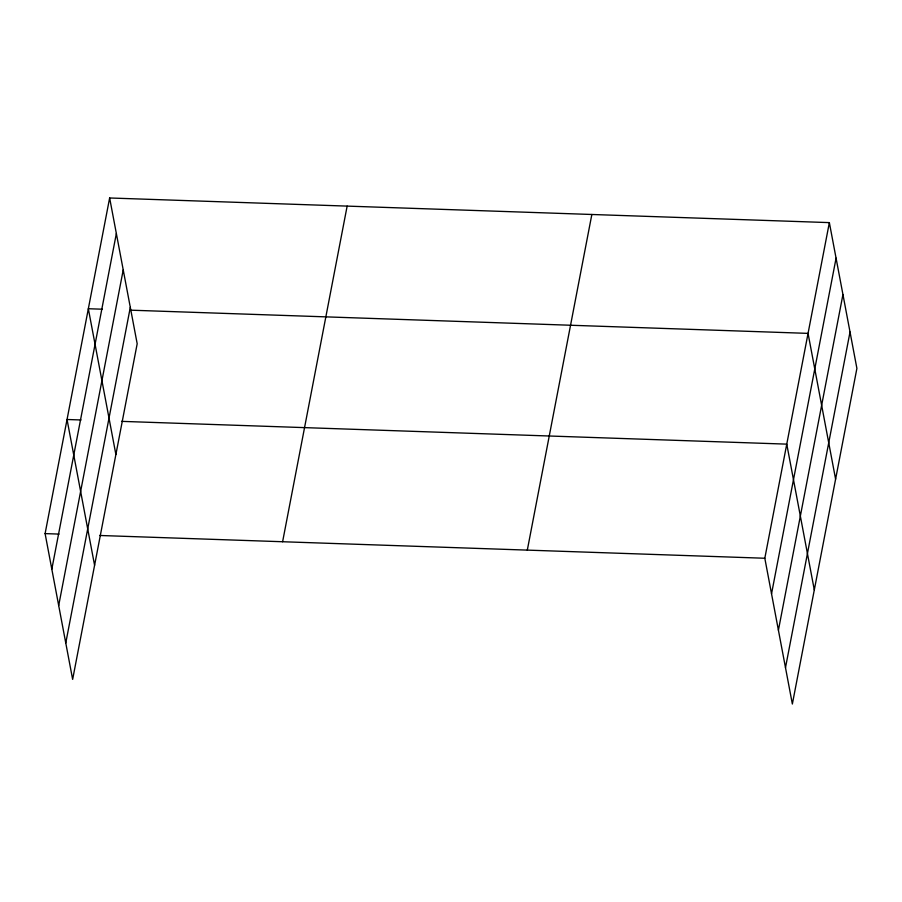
<?xml version="1.0" encoding="UTF-8"?>
<svg xmlns="http://www.w3.org/2000/svg" width="902" height="902" viewBox="0 0 902 902"><rect width="100%" height="100%" fill="white"/><g stroke="black" fill="none" stroke-linecap="round" stroke-linejoin="round"><path stroke-width="1.35" d="M109.638 197.978L137.183 343.752L72.645 679.386L45.1 533.612L109.638 197.978L829.355 222.614L856.9 368.388L792.362 704.022L764.817 558.248L829.355 222.614M51.82 569.162L116.358 233.528M58.686 605.535L123.224 269.901M65.767 643.013L130.305 307.368M282.608 541.741L347.146 206.107M527.309 550.119L591.847 214.484M771.537 593.809L836.075 258.164M778.415 630.182L842.942 294.537M785.495 667.649L850.022 332.015M102.309 309.206L88.34 308.732L115.884 454.507M130.249 310.164L808.057 333.379L835.602 479.154M81.011 419.971L67.041 419.498L94.586 565.272M121.533 421.358L786.758 444.134L814.303 589.908M45.1 533.612L59.07 534.085M99.592 535.472L764.817 558.248"/></g></svg>
